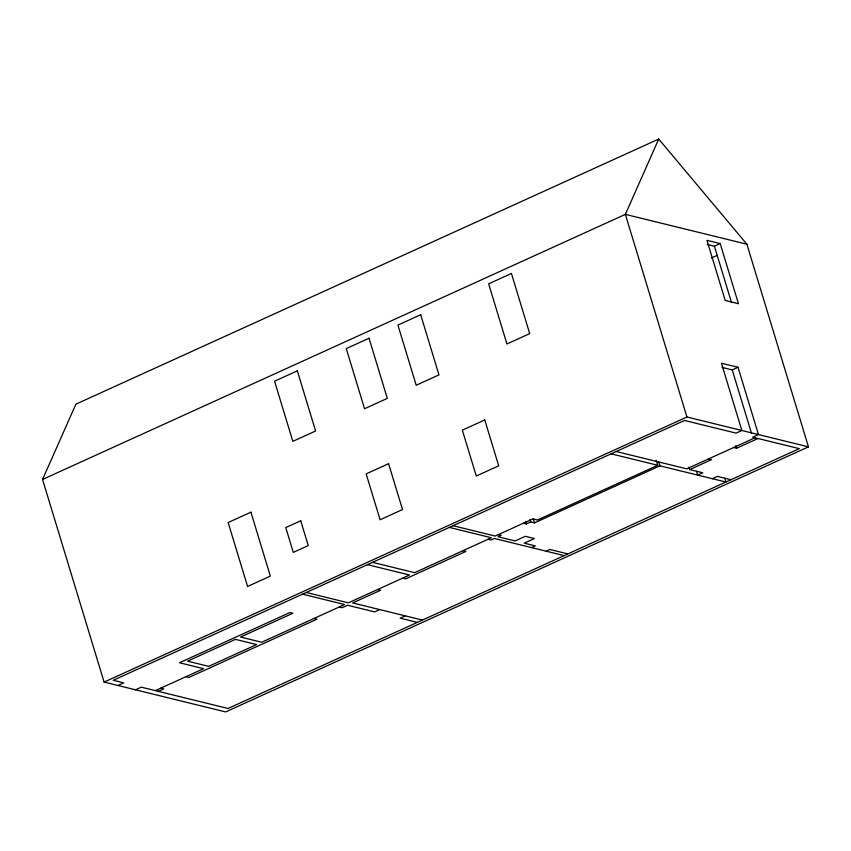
<?xml version="1.0" encoding="UTF-8"?>
<svg xmlns="http://www.w3.org/2000/svg" width="851" height="851" viewBox="0 0 851 851"><rect width="100%" height="100%" fill="white"/><g stroke="black" fill="none" stroke-linecap="round" stroke-linejoin="round"><path stroke-width="1.28" d="M42.55 479.453L75.899 404.151L658.717 139.064L746.891 244.216L808.45 446.849L225.632 711.936L104.109 682.087L42.55 479.453L625.368 214.367L746.891 244.216M658.717 139.064L625.368 214.367L686.938 417.001L808.45 446.849M707.181 244.428L714.404 246.194L720.18 243.567L738.455 303.722L725.212 300.467L706.936 240.322L720.18 243.567M711.383 258.013L717.382 255.289M722.02 367.398L732.243 369.908L738.019 367.281L758.464 434.574L752.688 437.201L799.312 448.647L228.047 708.479L141.309 687.172L135.532 689.799M104.109 682.087L686.938 417.001M117.949 685.481L123.725 682.853L113.247 680.279L684.512 420.458L736.083 433.116L741.859 430.489L721.414 363.196L738.019 367.281M155.339 690.618L203.591 668.673L179.487 662.748L289.936 612.518L292.893 613.241L240.567 637.048L261.704 642.239L344.623 604.529L302.541 594.189M158.297 691.342L163.732 688.874L160.775 688.151M523.376 523.227L526.343 523.95L530.758 521.94L534.513 522.865L659.919 465.827L725.914 482.038L724.765 478.262M656.217 460.253L657.738 465.295L537.438 520.014L532.896 518.897L495.176 536.056L453.083 525.716M755.05 437.776L686.746 468.848L616.209 451.519M379.759 609.582L374.653 611.901L347.591 605.252L342.155 607.72L339.187 606.997M688.948 467.061L689.714 469.571L711.457 459.678L708.5 458.955M733.647 447.52L736.604 448.243L758.018 438.51M531.545 547.608L535.279 545.906L524.216 543.183L534.417 538.545L525.322 536.311L515.132 540.949L498.133 536.779L501.196 535.385L498.229 534.662M546.161 551.193L549.906 549.491L567.883 553.916M405.246 615.847L400.151 618.166L417.341 622.379M712.276 478.688L717.372 476.369L731.009 479.719M689.714 469.571L702.756 472.773L697.65 475.092L696.49 471.284M611.114 453.838L657.738 465.295M449.349 527.418L491.431 537.747L414.628 572.68L372.547 562.351M564.149 555.607L494.399 538.481L491.006 540.023L488.038 539.3M462.891 550.735L465.848 551.459L405.704 578.818L402.736 578.095M367.451 564.67L409.533 574.999L348.367 602.827L306.275 592.487M377.589 589.53L380.557 590.264L352.686 602.933L422.436 620.071M314.04 618.432L317.008 619.166L188.879 677.439L185.922 676.705M714.404 246.194L731.53 302.594M732.243 369.908L751.529 433.393M735.838 445.701L736.604 448.243M658.77 462.05L659.919 465.827M533.364 519.089L534.513 522.865M529.992 519.418L530.758 521.94M525.567 521.408L526.343 523.95M297.329 370.845L274.565 381.205L292.84 441.35L315.604 431L297.329 370.845M369.036 338.23L346.272 348.591L364.547 408.735L387.311 398.385L369.036 338.23M420.692 314.742L397.928 325.093L416.203 385.248L438.967 374.887L420.692 314.742M511.43 273.469L488.655 283.83L506.93 343.974L529.705 333.624L511.43 273.469M250.928 512.185L228.153 522.546L247.577 586.456L270.341 576.095L250.928 512.185M388.588 463.699L366.164 473.901L380.099 519.759L402.523 509.558L388.588 463.699M484.762 419.958L462.338 430.159L476.273 476.017L498.697 465.816L484.762 419.958M300.722 520.78L285.766 527.577L293.308 552.384L308.264 545.587L300.722 520.78M235.461 639.367L187.55 661.163L208.686 666.354L256.608 644.558L235.461 639.367"/></g></svg>
